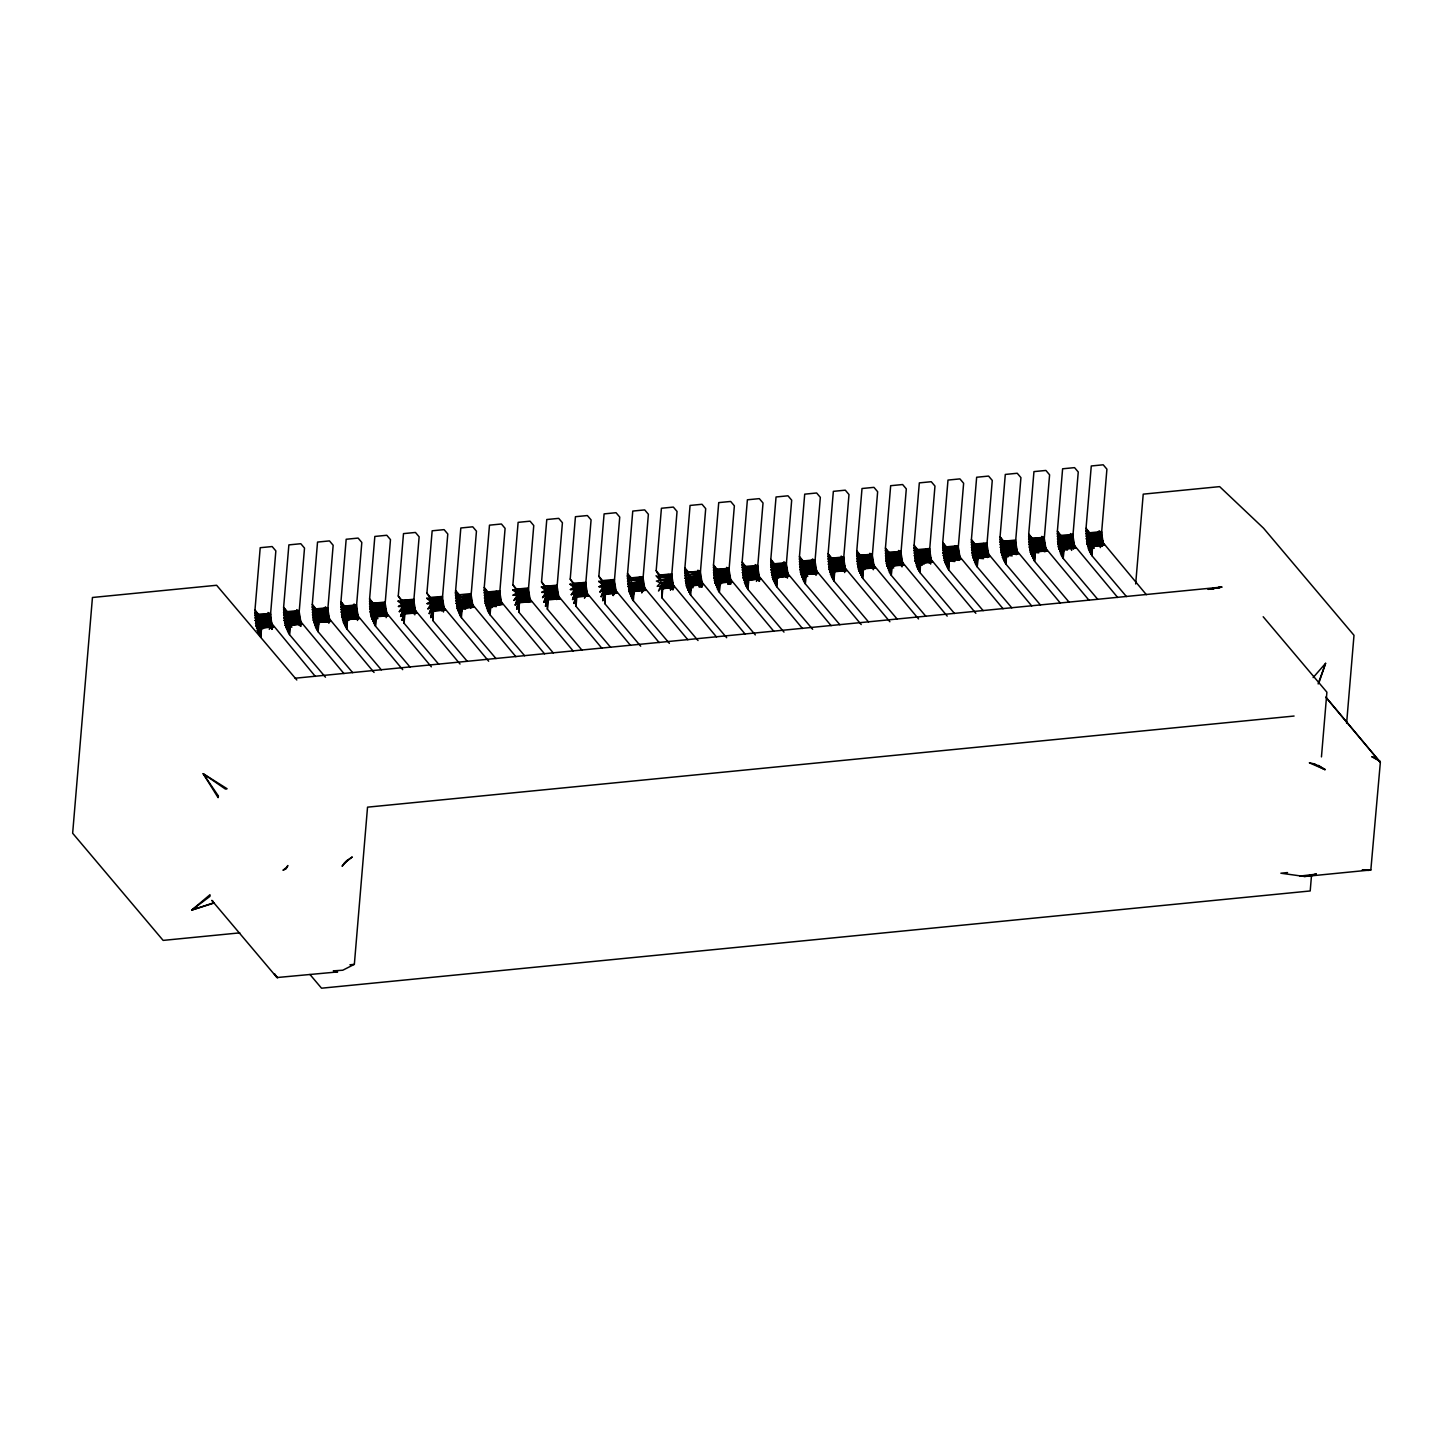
<?xml version="1.0" encoding="UTF-8"?>
<svg xmlns="http://www.w3.org/2000/svg" width="1453" height="1453" viewBox="0 0 1453 1453"><rect width="100%" height="100%" fill="white"/><g stroke="black" fill="none" stroke-linecap="round" stroke-linejoin="round"><path stroke-width="1.5" d="M268.024 612.476L270.53 614.565L258.598 615.745L254.965 610.115L256.037 625.753L260.813 637.358L261.576 628.114L259.197 622.32L258.67 614.492L254.965 610.115L260.214 547.708L272.147 546.546L275.852 550.905L270.53 614.565L271.784 623.519L315.301 676.408M325.472 677.189L289.456 634.543L290.237 625.299L287.857 619.487L287.331 611.677L283.626 607.3L288.875 544.893L300.807 543.713L304.512 548.09L299.191 611.749L300.825 621.739L343.943 673.593M352.698 672.666L318.116 631.728L318.897 622.483L316.518 616.671L315.973 608.861L312.286 604.484L317.535 542.078L329.468 540.897L333.155 545.275L327.851 608.934L329.486 618.924L374.057 672.467M381.34 669.833L346.777 628.895L347.558 619.65L345.178 613.856L344.633 606.046L340.946 601.669L346.177 539.263L358.128 538.082L361.815 542.459L356.512 606.101L358.146 616.108L402.699 669.651M410 667.018L375.437 626.08L376.218 616.835L373.821 611.041L373.294 603.213L369.607 598.854L374.838 536.448L386.789 535.267L390.476 539.644L385.172 603.286L386.807 613.293L431.359 666.836M460.02 664.021L415.449 610.46L413.833 600.47L419.136 536.811L415.449 532.452L403.498 533.614L398.267 596.021L401.954 600.398L402.481 608.226L404.878 614.02L404.097 623.264L438.661 664.203M488.68 661.206L444.109 607.645L442.475 597.655L447.796 533.996L444.091 529.637L432.159 530.799L426.91 593.205L430.615 597.583L431.141 605.392L433.521 611.204L432.758 620.449L467.321 661.387M495.982 658.572L461.4 617.634L457.241 608.48L455.443 592.878L460.819 527.984L472.752 526.803L476.457 531.18L471.135 594.84L472.77 604.829L515.888 656.683M524.624 655.739L490.061 614.819L490.842 605.556L488.462 599.762L487.917 591.952L484.23 587.575L489.479 525.169L501.412 523.988L505.099 528.365L499.796 592.007L501.43 602.014L544.548 653.85M573.209 651.035L530.091 599.199L528.456 589.191L533.76 525.55L530.073 521.173L518.122 522.354L512.891 584.76L516.578 589.119L517.123 596.947L519.502 602.741L518.721 611.985L553.284 652.924M601.869 648.22L558.733 596.384L557.117 586.376L562.42 522.735L558.733 518.358L546.782 519.52L541.551 581.926L545.238 586.304L545.765 594.132L548.162 599.926L547.381 609.17L581.945 650.109M630.529 645.404L587.393 593.55L585.759 583.561L591.08 519.902L587.375 515.543L575.442 516.705L570.212 579.111L573.899 583.488L574.425 591.317L576.805 597.11L576.042 606.355L610.605 647.293M659.172 642.589L616.054 590.735L614.419 580.746L619.741 517.086L616.036 512.709L604.103 513.89L598.854 576.296L602.559 580.673L603.086 588.483L605.465 594.295L604.702 603.54L640.7 646.185M669.361 643.352L633.345 600.725L629.167 591.571L627.369 575.969L632.763 511.075L644.696 509.894L648.383 514.271L643.08 577.931L644.714 587.92L687.832 639.756M698.021 640.537L662.005 597.891L662.786 588.647L659.789 577.586L656.175 570.666L661.424 508.259L673.357 507.079L677.044 511.456L671.74 575.097L673.375 585.105L716.492 636.941M726.682 637.722L690.665 595.076L686.488 585.94L684.69 570.339L690.066 505.444L702.017 504.264L705.704 508.641L700.4 572.282L702.035 582.29L745.153 634.126M755.324 634.907L719.326 592.261L720.107 583.016L717.709 577.222L717.183 569.394L713.496 565.017L718.726 502.611L730.677 501.448L734.364 505.826L729.061 569.467L730.677 579.456L773.813 631.31M783.984 632.091L747.986 589.446L748.749 580.201L746.37 574.389L745.843 566.579L742.138 562.202L747.387 499.796L759.32 498.633L763.025 502.992L757.703 566.652L759.338 576.641L802.474 628.495M812.645 629.276L776.629 586.631L777.409 577.386L775.03 571.574L774.503 563.764L770.798 559.387L776.047 496.98L787.98 495.8L791.685 500.177L786.364 563.837L787.998 573.826L831.116 625.68M839.87 624.736L805.289 583.815L806.07 574.571L803.691 568.759L803.146 560.949L799.459 556.572L804.708 494.165L816.64 492.985L820.327 497.362L815.024 561.021L816.659 571.011L861.211 624.554M868.513 621.92L833.949 580.982L834.73 571.737L832.351 565.943L831.806 558.115L828.119 553.756L833.35 491.35L845.301 490.17L848.988 494.547L843.684 558.188L845.319 568.196L889.872 621.739M897.173 619.105L862.61 578.167L863.391 568.922L860.993 563.128L860.467 555.3L856.78 550.923L862.01 488.517L873.961 487.354L877.648 491.732L872.345 555.373L873.979 565.38L918.532 618.924M925.833 616.29L891.27 575.352L892.033 566.107L889.654 560.313L889.127 552.485L885.44 548.108L890.671 485.702L902.622 484.539L906.309 488.898L900.987 552.558L902.622 562.547L947.193 616.108M954.494 613.475L919.931 572.536L920.693 563.292L918.314 557.48L917.787 549.67L914.082 545.293L919.331 482.886L931.264 481.706L934.969 486.083L929.648 549.743L931.282 559.732L975.853 613.293M983.154 610.66L948.573 569.721L949.354 560.477L946.975 554.665L946.448 546.855L942.743 542.478L947.992 480.071L959.924 478.891L963.63 483.268L958.308 546.927L959.943 556.917L1003.06 608.753M1011.797 607.826L977.233 566.888L978.014 557.643L975.635 551.849L975.09 544.04L971.403 539.662L976.652 477.256L988.585 476.075L992.272 480.453L986.968 544.094L988.603 554.102L1031.721 605.937M1040.457 605.011L1005.894 564.073L1006.675 554.828L1004.295 549.034L1003.751 541.206L1000.064 536.847L1005.294 474.441L1017.245 473.26L1020.932 477.637L1015.629 541.279L1017.263 551.286L1060.381 603.122M1069.117 602.196L1034.554 561.258L1035.335 552.013L1032.938 546.219L1032.411 538.391L1028.724 534.014L1033.955 471.607L1045.906 470.445L1049.593 474.822L1044.289 538.464L1045.906 548.471L1089.042 600.307M1097.778 599.381L1063.215 558.442L1063.977 549.198L1061.598 543.404L1061.071 535.576L1057.384 531.199L1062.615 468.792L1074.548 467.63L1078.253 471.989L1072.932 535.648L1074.566 545.638L1117.702 597.492M1126.438 596.565L1091.875 555.627L1092.638 546.382L1090.259 540.57L1089.732 532.761L1086.027 528.383L1091.276 465.977L1103.208 464.797L1106.914 469.174L1101.592 532.833L1103.227 542.823L1146.344 594.677M455.57 590.39L459.275 594.767L459.802 602.577L462.181 608.389L461.4 617.634M627.514 573.481L631.22 577.858L631.746 585.668L634.126 591.48L633.345 600.725M672.739 589.464L673.375 585.105L661.86 587.212L658.518 591.044L661.042 585.232L672.63 582.907L660.407 582.853L656.393 581.073L671.795 577.731L668.326 579.91L672.103 580.401L660.407 582.853L657.246 586.304L673.375 585.105L670.469 589.882L672.63 582.907L669.179 585.123L672.103 580.401L659.971 580.237L656.029 575.751L659.789 577.586L671.74 575.097L667.962 574.571L671.795 577.731L659.789 577.586L659.862 575.043L656.175 570.666M684.835 567.851L688.522 572.21L689.049 580.038L691.446 585.831L690.665 595.076M260.813 637.358L261.104 627.46L273.055 626.279L260.65 626.661L258.107 632.6L260.232 625.734L272.165 624.554L271.529 628.931M300.19 626.098L300.825 621.739L288.893 622.919L286.75 629.785L289.31 623.846L301.697 623.464L289.765 624.645L289.456 634.543L284.697 622.937L283.626 607.3L287.258 612.912L299.191 611.749L296.684 609.661M328.85 623.283L329.486 618.924L317.535 620.104L315.41 626.969L317.971 621.03L330.358 620.649L318.425 621.83L318.116 631.728L313.358 620.122L312.286 604.484L315.919 610.097L327.851 608.934L325.345 606.845M357.492 620.467L358.146 616.108L346.195 617.271L344.07 624.154L346.631 618.215L359.018 617.834L347.085 619.014L346.777 628.895L342.018 617.307L340.946 601.669L344.561 607.281L356.512 606.101L354.005 604.03M386.153 617.652L386.807 613.293L374.856 614.456L372.731 621.321L375.292 615.4L387.679 615.019L375.746 616.181L375.437 626.08L370.66 614.492L369.607 598.854L373.221 604.466L385.172 603.286L381.394 602.759L385.227 605.919L381.758 608.081L370.188 611.913L382.611 613.311L386.062 611.095L384.427 616.308M404.097 623.264L404.388 613.366L416.339 612.203L403.934 612.567L402.227 620.377L404.388 613.366L416.811 612.839L404.878 614.02M432.758 620.449L433.048 610.551L444.999 609.37L432.594 609.751L430.887 617.561L433.048 610.551L445.472 610.024L433.521 611.204M499.487 605.193L501.43 602.014L489.479 603.195L487.354 610.06L489.915 604.121L502.302 603.74L490.369 604.92L490.061 614.819L485.302 603.213L484.23 587.575L487.863 593.187L499.796 592.007L496.018 591.48L499.85 594.64L496.381 596.82L484.812 600.634L497.235 602.032L500.686 599.817L499.069 605.047M518.721 611.985L519.03 602.105L530.963 600.924L518.576 601.306L516.868 609.098L519.03 602.105L531.435 601.578L519.502 602.741M547.381 609.17L547.672 599.272L559.623 598.109L547.218 598.473L545.529 606.282L547.672 599.272L560.095 598.745L548.162 599.926M576.042 606.355L576.332 596.456L588.283 595.294L575.878 595.657L574.171 603.467L576.332 596.456L588.756 595.93L576.805 597.11M604.702 603.54L604.993 593.641L616.944 592.461L604.539 592.842L602.832 600.634L604.993 593.641L617.416 593.115L605.465 594.295M730.042 583.834L730.677 579.456L718.745 580.637L716.62 587.502L719.162 581.563L731.567 581.2L719.616 582.362L719.326 592.261L714.549 580.655L713.496 565.017L717.11 570.648L729.061 569.467L726.536 567.378M758.702 581.018L759.338 576.641L747.405 577.822L745.28 584.687L747.823 578.748L760.228 578.367L748.277 579.547L747.986 589.446L743.209 577.84L742.138 562.202L745.77 567.832L757.703 566.652L755.197 564.563M787.363 578.185L787.998 573.826L776.065 575.007L773.922 581.872L776.483 575.933L788.87 575.551L776.937 576.732L776.629 586.631L771.87 575.025L770.798 559.387L774.431 564.999L786.364 563.837L783.857 561.748M816.023 575.37L816.659 571.011L804.708 572.191L802.583 579.057L805.144 573.118L817.53 572.736L805.598 573.917L805.289 583.815L800.53 572.21L799.459 556.572L803.091 562.184L815.024 561.021L812.518 558.933M844.665 572.555L845.319 568.196L833.368 569.358L831.243 576.242L833.804 570.303L846.191 569.921L834.258 571.102L833.949 580.982L829.191 569.394L828.119 553.756L831.734 559.369L843.684 558.188L841.178 556.099M873.326 569.739L873.979 565.38L862.029 566.543L859.904 573.408L862.464 567.469L874.851 567.106L862.919 568.268L862.61 578.167L857.833 566.561L856.78 550.923L860.394 556.553L872.345 555.373L869.838 553.284M901.986 566.924L902.622 562.547L890.689 563.728L888.564 570.593L891.107 564.654L903.512 564.291L891.561 565.453L891.27 575.352L886.493 563.746L885.44 548.108L889.054 553.738L900.987 552.558L898.481 550.469M930.646 564.109L931.282 559.732L919.349 560.912L917.206 567.778L919.767 561.839L932.172 561.457L920.221 562.638L919.931 572.536L915.154 560.931L914.082 545.293L917.715 550.905L929.648 549.743L925.888 549.198L927.686 562.22L915.753 563.383L918.605 558.715L930.556 557.534L928.921 562.765M958.871 560.349L959.943 556.917L948.01 558.097L945.867 564.963L948.428 559.024L960.814 558.642L948.882 559.823L948.573 569.721L943.814 558.115L942.743 542.478L946.375 548.09L958.308 546.927L954.53 546.382L956.346 559.387L944.396 560.567L947.265 555.9L959.216 554.719L957.581 559.95M987.531 557.534L988.603 554.102L976.652 555.282L974.527 562.148L977.088 556.208L989.475 555.827L977.542 557.008L977.233 566.888L972.475 555.3L971.403 539.662L975.036 545.275L986.968 544.094L983.191 543.567L985.007 556.572L973.056 557.752L975.926 553.084L987.858 551.904L986.242 557.135M1016.192 554.719L1017.263 551.286L1005.313 552.449L1003.188 559.314L1005.748 553.393L1018.135 553.012L1006.202 554.174L1005.894 564.073L1001.135 552.485L1000.064 536.847L1003.678 542.459L1015.629 541.279L1011.851 540.752L1013.667 553.756L1001.716 554.937L1004.586 550.251L1016.519 549.089L1014.902 554.319M1044.852 551.904L1045.906 548.471L1033.973 549.634L1031.848 556.499L1034.391 550.56L1046.796 550.197L1034.845 551.359L1034.554 561.258L1029.777 549.652L1028.724 534.014L1032.338 539.644L1044.289 538.464L1041.765 536.375M1073.513 549.071L1074.566 545.638L1062.633 546.818L1060.508 553.684L1063.051 547.745L1075.456 547.363L1063.505 548.544L1063.215 558.442L1058.438 546.837L1057.384 531.199L1060.999 536.829L1072.932 535.648L1070.425 533.56M1102.155 546.255L1103.227 542.823L1091.294 544.003L1089.151 550.869L1091.712 544.929L1104.117 544.548L1092.166 545.729L1091.875 555.627L1087.098 544.021L1086.027 528.383L1089.659 533.996L1101.592 532.833L1099.086 530.745M272.274 629.24L272.601 625.498L260.65 626.661L258.943 634.471L261.104 627.46L273.527 626.933L261.576 628.114M300.934 626.425L301.243 622.665L289.31 623.846L287.603 631.637L289.765 624.645L302.188 624.118L290.237 625.299M212.883 901.151L211.811 900.37L276.978 977.542L337.623 971.93L333.3 970.858L342.781 970.223L354.35 964.356L367.536 807.16L1294.078 716.038M702.126 586.976L702.453 583.216L690.52 584.397L687.959 590.318L689.703 582.417L701.29 580.092L699.129 587.048L701.636 581.236L689.703 582.417L686.488 585.94L692.809 586.503M730.786 584.16L731.113 580.401L719.162 581.563L717.455 589.373L719.616 582.362L732.04 581.836L720.107 583.016M759.447 581.327L759.774 577.586L747.823 578.748L746.115 586.558L748.277 579.547L760.7 579.02L748.749 580.201M1135.665 583.961L1143.22 494.147L1219.63 486.628L1263.511 528.165L1353.996 635.306L1346.604 723.303M1311.423 876.395L1310.206 890.961L321.531 988.203L309.943 974.473M1321.449 756.904L1326.898 692.191L1263.184 616.744M1326.407 697.785L1380.35 762.353L1370.833 869.966L1304.612 876.504L1280.874 873.217L1287.521 872.563M259.851 636.051L261.104 627.46M288.511 633.236L289.765 624.645M317.172 630.42L318.425 621.83L330.83 621.303L318.897 622.483M345.832 627.605L347.085 619.014L359.49 618.488L347.558 619.65M374.493 624.79L375.746 616.181L388.151 615.672L376.218 616.835M489.116 613.511L490.369 604.92L502.774 604.394L490.842 605.556M718.363 590.971L719.616 582.362M747.024 588.138L748.277 579.547M775.684 585.323L776.937 576.732L789.36 576.205L777.409 577.386M804.344 582.508L805.598 573.917L818.003 573.39L806.07 574.571M833.005 579.693L834.258 571.102L846.663 570.575L834.73 571.737M861.665 576.877L862.919 568.268L875.324 567.742L863.391 568.922M890.308 574.044L891.561 565.453L903.984 564.926L892.033 566.107M918.968 571.229L920.221 562.638L932.644 562.111L920.693 563.292M947.628 568.414L948.882 559.823L961.305 559.296L949.354 560.477M976.289 565.598L977.542 557.008L989.947 556.481L978.014 557.643M1004.949 562.783L1006.202 554.174L1018.607 553.666L1006.675 554.828M1033.61 559.968L1034.845 551.359L1047.268 550.832L1035.335 552.013M1062.252 557.135L1063.505 548.544L1075.928 548.017L1063.977 549.198M1090.912 554.319L1092.166 545.729L1104.589 545.202L1092.638 546.382M402.227 620.377L403.516 611.64L415.449 610.46L414.813 614.837M430.887 617.561L432.177 608.825L444.109 607.645L443.474 612.022M516.868 609.098L518.14 600.361L530.091 599.199L528.147 602.377M545.529 606.282L546.8 597.546L558.733 596.384L556.808 599.562M574.171 603.467L575.461 594.731L587.393 593.55L585.468 596.747M602.832 600.634L604.121 591.916L616.054 590.735L613.148 595.512L615.327 588.538L603.086 588.483L599.926 591.934L603.376 589.718L615.327 588.538L611.858 590.753L614.782 586.031L611.023 585.541L614.474 583.361L610.66 580.201L614.419 580.746L602.486 583.216L598.709 581.382L614.419 580.746L602.559 580.673L614.492 579.493M701.381 586.649L702.035 582.29L689.703 582.417L687.178 588.229L693.154 587.648M470.409 607.863L472.043 602.632L460.438 604.957L458.694 612.875L461.255 606.936L473.642 606.555L462.181 608.389L460.456 616.326L461.255 606.936L472.77 604.829L470.826 608.008M641.808 592.697L644.333 586.867L632.382 588.047L630.638 595.966L633.199 590.027L645.586 589.646L634.126 591.48L632.4 599.417L633.199 590.027L644.714 587.92L641.808 592.697L643.988 585.722L628.096 586.54L631.31 583.071L643.134 580.546L639.302 577.386L643.08 577.931L627.478 581.218L631.31 583.071L643.443 583.216L640.519 587.938L629.167 591.571L631.746 585.668L643.443 583.216L627.732 583.906L643.261 581.89L628.096 586.54L640.519 587.938L643.988 585.722L632.382 588.047L629.167 591.571L633.381 591.952M688.813 592.188L690.52 584.397L702.907 584.015L691.446 585.831L689.721 593.787L690.52 584.397L702.035 582.29L700.964 585.722M271.747 629.385L272.601 625.498M328.414 622.356L329.486 618.924L317.971 621.03L316.264 628.822L318.425 621.83M357.075 619.541L358.146 616.108L346.631 618.215L344.924 626.007L347.085 619.014M384.863 616.472L386.807 613.293L375.292 615.4L373.584 623.192L375.746 616.181M459.548 614.728L461.255 606.936L473.188 605.756M496.417 606.591L485.883 605.665L489.098 602.141L501.43 602.014L489.915 604.121L488.208 611.913L490.369 604.92M631.492 597.819L633.199 590.027L645.132 588.846M672.939 589.936L673.792 586.031L661.86 587.212L662.005 597.891M701.599 587.121L702.453 583.216M730.26 584.288L731.113 580.401M786.927 577.259L787.998 573.826L776.483 575.933L774.776 583.725L776.937 576.732M815.587 574.444L816.659 571.011L805.144 573.118L803.436 580.909L805.598 573.917M844.247 571.628L845.319 568.196L833.804 570.303L832.097 578.094L834.258 571.102M872.908 568.813L873.979 565.38L862.464 567.469L860.757 575.279L862.919 568.268M901.568 565.98L902.622 562.547L891.107 564.654L889.399 572.464L891.561 565.453M930.229 563.165L931.282 559.732L919.767 561.839L918.06 569.63L920.221 562.638M954.93 561.494L944.396 560.567L947.61 557.044L959.943 556.917L948.428 559.024L946.72 566.815L948.882 559.823M983.59 558.678L973.056 557.752L976.271 554.229L988.603 554.102L977.088 556.208L975.381 564L977.542 557.008M1012.251 555.863L1001.716 554.937L1004.931 551.413L1017.263 551.286L1005.748 553.393L1004.041 561.185L1006.202 554.174M1038.804 552.866L1030.377 552.122L1033.592 548.58L1045.906 548.471L1034.391 550.56L1032.702 558.37L1034.845 551.359M1067.446 550.033L1059.037 549.288L1062.234 545.765L1074.566 545.638L1063.051 547.745L1061.344 555.555L1063.505 548.544M1094 547.036L1087.698 546.473L1090.894 542.95L1103.227 542.823L1091.712 544.929L1090.004 552.721L1092.166 545.729M270.912 627.478L271.784 623.519L259.833 624.681L256.636 628.205L262.939 628.768M299.572 624.645L300.444 620.685L288.493 621.866L285.297 625.389L291.599 625.952M328.233 621.83L329.104 617.87L317.154 619.051L313.939 622.574L318.153 622.956M356.875 619.014L357.747 615.055L345.814 616.235L342.599 619.759L348.92 620.322M700.328 587.175L701.636 581.236M728.988 584.36L730.296 578.421L718.363 579.584L715.148 583.125L721.469 583.67M758.085 579.565L758.956 575.606L747.005 576.768L743.809 580.292L748.023 580.673M786.745 576.732L787.617 572.773L775.666 573.953L772.469 577.477L778.772 578.04M815.405 573.917L816.277 569.957L804.326 571.138L801.112 574.661L807.432 575.225M844.048 571.102L844.919 567.142L832.987 568.323L829.772 571.846L833.986 572.21M872.708 568.286L873.58 564.327L861.647 565.508L858.432 569.031L864.753 569.576M901.369 565.471L902.24 561.512L890.308 562.674L887.093 566.198L893.413 566.761M930.029 562.638L930.901 558.697L918.95 559.859L915.753 563.383L924.162 564.127M958.689 559.823L959.561 555.863L947.61 557.044L945.104 562.856L949.081 562.474M987.332 557.008L988.203 553.048L976.271 554.229L973.746 560.041L977.724 559.659M1015.992 554.192L1016.864 550.233L1004.931 551.413L1002.407 557.226L1008.382 556.644M1044.653 551.377L1045.524 547.418L1033.592 548.58L1031.067 554.41L1035.045 554.011M1073.313 548.562L1074.185 544.603L1062.234 545.765L1059.727 551.595L1063.705 551.196M1101.973 545.729L1102.845 541.769L1090.894 542.95L1088.388 548.78L1094.345 548.181M271.112 627.987L272.165 624.554L259.833 624.681L257.326 630.511L261.304 630.112M299.754 625.171L300.825 621.739L288.493 621.866L285.987 627.696L291.944 627.097M729.624 582.907L730.677 579.456L718.363 579.584L715.839 585.414L719.816 585.014M758.284 580.074L759.338 576.641L747.005 576.768L744.499 582.599L748.477 582.199M269.804 627.587L271.439 622.356L255.546 623.192L258.961 621.03L270.712 618.524L267.497 622.011L256.037 625.753L259.197 622.32L271.148 621.139L268.569 627.042L256.636 628.205L259.488 623.537L271.439 622.356L268.569 627.042L266.771 614.038L270.53 614.565L258.598 617.035L254.82 615.2L258.652 618.36L270.712 618.524L255.183 620.54L271.148 621.139L267.988 624.59L256.636 628.205M298.464 624.772L300.099 619.541L284.207 620.358L287.621 618.215L299.372 615.709L296.158 619.196L284.697 622.937L287.857 619.487L299.79 618.324L297.229 624.227L285.297 625.389L288.148 620.722L300.099 619.541L297.229 624.227L295.413 611.204L299.191 611.749L287.24 614.219L283.48 612.385L287.313 615.545L299.372 615.709L283.844 617.725L299.79 618.324L296.63 621.757L285.297 625.389M327.125 621.957L328.759 616.726L312.867 617.543L316.264 615.382L328.033 612.894L324.818 616.381L313.358 620.122L316.518 616.671L328.451 615.509L325.89 621.394L313.939 622.574L316.808 617.906L328.759 616.726L325.89 621.394L324.073 608.389L327.851 608.934L315.9 611.404L312.141 609.57L315.973 612.73L328.033 612.894L312.504 614.891L328.451 615.509L325.29 618.942L313.939 622.574M355.785 619.141L357.402 613.911L341.528 614.728L344.924 612.567L356.693 610.078L353.46 613.547L342.018 617.307L345.178 613.856L357.111 612.676L354.55 618.578L342.599 619.759L345.469 615.091L357.402 613.911L354.55 618.578L352.734 605.574L356.512 606.101L344.561 608.589L340.801 606.755L344.615 609.915L356.693 610.078L341.164 612.076L357.111 612.676L353.951 616.126L342.599 619.759M403.516 611.64L400.61 616.417L402.79 609.443L414.723 608.28L413.088 613.493M432.177 608.825L429.271 613.602L431.432 606.627L443.383 605.447L441.748 610.678M518.14 600.361L515.234 605.138L517.413 598.182L529.346 597.001L527.73 602.232M546.8 597.546L543.894 602.323L546.074 595.349L558.006 594.186L556.372 599.399M575.461 594.731L572.555 599.508L574.716 592.533L586.667 591.371L584.487 598.327M604.121 591.916L601.215 596.693L603.376 589.718M715.148 583.125L726.5 579.493L729.66 576.042L713.695 575.442L729.224 573.426L717.164 573.263L713.332 570.103L717.11 571.937L729.061 569.467L725.283 568.94L727.081 581.945L729.951 577.277L718.018 578.439L715.148 583.125L727.081 581.945L729.66 576.042L717.709 577.222L714.549 580.655L726.01 576.914L729.224 573.426L717.473 575.933L714.077 578.094L729.951 577.277L727.771 584.233L730.296 578.421M756.977 579.674L758.611 574.444L742.719 575.279L746.134 573.118L757.885 570.611L754.67 574.098L743.209 577.84L746.37 574.389L758.321 573.227L755.742 579.129L743.809 580.292L746.66 575.624L758.611 574.444L755.742 579.129L753.944 566.107L757.703 566.652L745.77 569.122L741.993 567.288L745.825 570.448L757.885 570.611L742.356 572.627L758.321 573.227L755.16 576.678L743.809 580.292M785.637 576.859L787.272 571.628L771.38 572.446L774.794 570.284L786.545 567.796L783.33 571.283L771.87 575.025L775.03 571.574L786.963 570.411L784.402 576.296L772.469 577.477L775.321 572.809L787.272 571.628L784.402 576.296L782.586 563.292L786.364 563.837L774.413 566.307L770.653 564.472L774.485 567.633L786.545 567.796L771.016 569.812L786.963 570.411L783.803 573.844L772.469 577.477M814.298 574.044L815.932 568.813L800.04 569.63L803.436 567.469L815.206 564.981L811.991 568.45L800.53 572.21L803.691 568.759L815.623 567.578L813.062 573.481L801.112 574.661L803.981 569.994L815.932 568.813L813.062 573.481L811.246 560.477L815.024 561.021L803.073 563.492L799.313 561.657L803.146 564.817L815.206 564.981L799.677 566.979L815.623 567.578L812.463 571.029L801.112 574.661M842.958 571.229L844.574 565.998L828.7 566.815L832.097 564.654L843.866 562.166L840.633 565.635L829.191 569.394L832.351 565.943L844.284 564.763L841.723 570.666L829.772 571.846L832.642 567.179L844.574 565.998L841.723 570.666L839.907 557.661L843.684 558.188L831.734 560.658L827.974 558.842L831.788 562.002L843.866 562.166L828.337 564.164L844.284 564.763L841.124 568.214L829.772 571.846M871.6 568.395L873.235 563.183L857.361 564L860.757 561.839L872.508 559.332L869.294 562.82L857.833 566.561L860.993 563.128L872.944 561.948L870.365 567.851L858.432 569.031L861.302 564.345L873.235 563.183L870.365 567.851L868.567 554.846L872.345 555.373L860.394 557.843L856.616 556.009L860.448 559.169L872.508 559.332L856.979 561.348L872.944 561.948L869.784 565.399L858.432 569.031M900.261 565.58L901.895 560.368L886.021 561.185L889.418 559.024L901.169 556.517L897.954 560.004L886.493 563.746L889.654 560.313L901.605 559.133L899.026 565.035L887.093 566.198L889.962 561.53L901.895 560.368L899.026 565.035L897.227 552.031L900.987 552.558L889.054 555.028L885.277 553.193L889.109 556.354L901.169 556.517L885.64 558.533L901.605 559.133L898.444 562.583L887.093 566.198M1043.545 551.486L1045.179 546.274L1029.305 547.091L1032.702 544.929L1044.453 542.423L1041.238 545.91L1029.777 549.652L1032.938 546.219L1044.889 545.038L1042.31 550.941L1030.377 552.122L1033.246 547.436L1045.179 546.274L1042.31 550.941L1040.511 537.937L1044.289 538.464L1032.338 540.934L1028.561 539.099L1032.393 542.26L1044.453 542.423L1028.924 544.439L1044.889 545.038L1041.728 548.489L1030.377 552.122M1072.205 548.671L1073.84 543.44L1057.966 544.276L1061.362 542.114L1073.113 539.608L1069.898 543.095L1058.438 546.837L1061.598 543.404L1073.549 542.223L1070.97 548.126L1071.66 550.415M1087.698 546.473L1099.031 542.841L1102.191 539.408L1086.245 538.809L1101.774 536.793L1090.022 539.281L1086.608 541.442L1102.5 540.625L1100.321 547.599L1097.814 532.288L1101.592 532.833L1089.659 535.303L1085.881 533.469L1089.714 536.629L1101.774 536.793L1098.559 540.28L1087.098 544.021L1090.259 540.57L1102.191 539.408L1099.63 545.311L1087.698 546.473L1090.549 541.806L1102.5 540.625L1099.63 545.311M1318.688 683.509L1325.59 663.331L1313.131 677.588M1318.107 683.891L1325.59 663.331M269.259 629.331L271.784 623.519M298.755 624.572L300.444 620.685M318.625 624.481L314.629 624.863L317.154 619.051L328.759 616.726M327.415 621.757L329.104 617.87M347.267 621.666L343.289 622.047L345.814 616.235L357.402 613.911M356.076 618.942L357.747 615.055M377.925 618.651L371.95 619.232L374.474 613.42L386.062 611.095L370.188 611.913L373.584 609.751L385.336 607.245L369.571 606.591L373.403 608.426L385.336 607.245L369.825 609.261L385.772 609.86L382.611 613.311L371.26 616.944L374.129 612.258L386.062 611.095M384.736 616.126L386.407 612.24L374.474 613.42L371.26 616.944L377.58 617.507M400.61 616.417L403.135 610.587L414.723 608.28L411.272 610.496L414.178 605.756L410.418 605.265L413.869 603.104L410.055 599.944L413.833 600.47L401.882 602.941L398.104 601.106L413.833 600.47L401.954 600.398L413.887 599.235M413.397 613.293L415.068 609.425L403.135 610.587L415.449 610.46L413.524 613.656M429.271 613.602L431.777 607.772L443.383 605.447L439.914 607.663L442.838 602.941L439.078 602.45L442.529 600.271L438.715 597.11L442.475 597.655L430.542 600.125L426.764 598.291L442.475 597.655L430.615 597.583L442.547 596.402M442.039 610.478L443.728 606.609L431.777 607.772L444.109 607.645L442.166 610.823M470.699 607.663L472.388 603.776L460.438 604.957L457.241 608.48L465.65 609.225M492.549 607.372L486.573 607.953L489.098 602.141L500.686 599.817L484.812 600.634L488.208 598.473L499.977 595.984L484.194 595.312L488.026 597.147L499.977 595.984L484.448 597.982L500.395 598.582L497.235 602.032L485.883 605.665L488.753 600.997L500.686 599.817M499.36 604.848L501.031 600.961L489.098 602.141M515.234 605.138L517.758 599.326L529.346 597.001L525.895 599.217L528.819 594.477L525.042 594.005L528.511 591.825L524.678 588.665L528.456 589.191L516.505 591.662L512.746 589.845L528.456 589.191L516.578 589.119L528.529 587.956M528.02 602.032L529.691 598.146L517.758 599.326L530.091 599.199L518.576 601.306L530.508 600.125M543.894 602.323L546.419 596.511L558.006 594.186L554.556 596.402L557.462 591.662L553.702 591.171L557.171 589.01L553.339 585.85L557.117 586.376L545.166 588.846L541.388 587.012L557.117 586.376L545.238 586.304L557.171 585.141M556.681 599.199L558.352 595.33L546.419 596.511L558.733 596.384L547.218 598.473L559.169 597.31M572.555 599.508L575.079 593.678L586.667 591.371L583.216 593.587L586.122 588.846L582.362 588.356L585.813 586.195L581.999 583.034L585.759 583.561L573.826 586.031L570.048 584.197L585.759 583.561L573.899 583.488L585.831 582.308M585.323 596.384L587.012 592.515L575.079 593.678L587.393 593.55L575.878 595.657L587.829 594.495M601.215 596.693L603.721 590.862L615.327 588.538M613.148 595.512L615.672 589.7L603.721 590.862L616.054 590.735L604.539 592.842L616.49 591.662M670.469 589.882L672.975 584.052L661.042 585.232M756.432 581.418L758.956 575.606M777.137 579.384L773.159 579.783L775.666 573.953L787.272 571.628M785.928 576.659L787.617 572.773M807.777 576.369L801.802 576.95L804.326 571.138L815.932 568.813M814.588 573.844L816.277 569.957M834.44 573.753L830.462 574.135L832.987 568.323L844.574 565.998M843.249 571.029L844.919 567.142M863.1 570.92L859.123 571.32L861.647 565.508L873.235 563.183M871.909 568.214L873.58 564.327M893.758 567.905L887.783 568.504L890.308 562.674L901.895 560.368M900.569 565.38L902.24 561.512M922.401 565.09L916.443 565.689L918.95 559.859L930.556 557.534L927.686 562.22L930.247 556.317L914.3 555.718L929.829 553.702L926.614 557.189L915.154 560.931L918.314 557.48L930.247 556.317L927.087 559.75L915.753 563.383M929.212 562.565L930.901 558.697M957.872 559.75L959.561 555.863M986.533 556.935L988.203 553.048M1015.193 554.12L1016.864 550.233M1043.853 551.286L1045.524 547.418M1072.496 548.471L1074.185 544.603M1101.156 545.656L1102.845 541.769M692.463 585.341L686.488 585.94L689.049 580.038L700.764 577.567L697.84 582.308L694.062 583.507M697.894 570.194L700.4 572.282L696.623 571.755L698.439 584.76L701 578.857L685.416 580.909L688.631 577.422L700.455 574.916L696.986 577.077L685.053 578.258L697.349 579.729L700.764 577.567L685.053 578.258M257.326 630.511L260.232 625.734M285.987 627.696L288.893 622.919M314.629 624.863L317.535 620.104M343.289 622.047L346.195 617.271M371.95 619.232L374.856 614.456M486.573 607.953L489.479 603.195M715.839 585.414L718.745 580.637M744.499 582.599L747.405 577.822M773.159 579.783L776.065 575.007M801.802 576.95L804.708 572.191M830.462 574.135L833.368 569.358M859.123 571.32L862.029 566.543M887.783 568.504L890.689 563.728M916.443 565.689L919.349 560.912M945.104 562.856L948.01 558.097M973.746 560.041L976.652 555.282M1002.407 557.226L1005.313 552.449M1031.067 554.41L1033.973 549.634M1059.727 551.595L1062.633 546.818M1088.388 548.78L1091.294 544.003M698.439 584.76L701.29 580.092L689.049 580.038L685.889 583.488L697.84 582.308L701 578.857M946.539 552.067L942.706 550.215L958.49 550.887L946.738 553.375L943.324 555.536L959.216 554.719L956.346 559.387L958.907 553.502L942.961 552.903L958.49 550.887L955.275 554.374L943.814 558.115L946.975 554.665L958.907 553.502L955.747 556.935L944.396 560.567M975.199 549.234L971.367 547.4L987.15 548.072L975.381 550.56L971.984 552.721L987.858 551.904L985.007 556.572L987.568 550.669L971.621 550.069L987.15 548.072L983.917 551.541L972.475 555.3L975.635 551.849L987.568 550.669L984.407 554.12L973.056 557.752M1003.86 546.419L1000.027 544.584L1015.792 545.256L1004.041 547.745L1000.645 549.906L1016.519 549.089L1013.667 553.756L1016.228 547.854L1000.282 547.254L1015.792 545.256L1012.578 548.725L1001.135 552.485L1004.295 549.034L1016.228 547.854L1013.068 551.305L1001.716 554.937M1059.037 549.288L1061.889 544.621L1073.84 543.44L1070.97 548.126L1059.037 549.288L1070.389 545.674L1073.549 542.223L1057.584 541.624L1073.113 539.608L1057.584 541.624L1069.898 543.095L1073.295 540.934L1061.362 542.114M258.961 621.03L270.894 619.85L267.988 624.59L256.037 625.753L259.488 623.537M287.621 618.215L299.554 617.035L296.63 621.757L284.697 622.937L288.148 620.722M316.264 615.382L328.215 614.219L325.29 618.942L313.358 620.122L316.808 617.906M344.924 612.567L356.875 611.404L353.951 616.126L342.018 617.307L345.469 615.091M381.758 608.081L385.535 608.571L382.611 613.311L370.66 614.492L373.821 611.041L385.772 609.86M402.79 609.443L399.321 611.659L402.245 606.936L413.996 604.43L401.936 604.266L398.467 606.446L414.432 607.045L411.272 610.496M431.432 606.627L427.981 608.843L430.905 604.121L442.656 601.615L430.597 601.451L427.128 603.631L443.092 604.23L439.914 607.663M496.381 596.82L500.159 597.31L497.235 602.032L485.302 603.213L488.462 599.762L500.395 598.582M517.413 598.182L513.962 600.398L516.868 595.657L528.638 593.169L516.56 593.006L513.109 595.167L529.055 595.766L525.895 599.217M546.074 595.349L542.605 597.564L545.529 592.842L557.28 590.336L545.22 590.172L541.751 592.352L557.716 592.951L554.556 596.402M574.716 592.533L571.265 594.749L574.189 590.027L585.94 587.521L573.881 587.357L570.411 589.537L586.376 590.136L583.216 593.587M599.926 591.934L602.85 587.212L614.601 584.705L602.541 584.542L599.072 586.721L615.019 587.321L611.858 590.753M717.473 575.933L729.406 574.752L726.5 579.493L714.549 580.655L718.018 578.439M746.134 573.118L758.066 571.937L755.16 576.678L743.209 577.84L746.66 575.624M774.794 570.284L786.727 569.122L783.803 573.844L771.87 575.025L775.321 572.809M803.436 567.469L815.387 566.307L812.463 571.029L800.53 572.21L803.981 569.994M832.097 564.654L844.048 563.473L841.124 568.214L829.191 569.394L832.642 567.179M860.757 561.839L872.708 560.658L869.784 565.399L857.833 566.561L861.302 564.345M889.418 559.024L901.35 557.843L898.444 562.583L886.493 563.746L889.962 561.53M930.011 555.028L926.614 557.189L914.663 558.352L918.078 556.208L930.011 555.028L927.087 559.75L915.154 560.931L918.605 558.715M946.738 553.375L958.671 552.213L955.747 556.935L943.814 558.115L947.265 555.9M975.381 550.56L987.332 549.397L984.407 554.12L972.475 555.3L975.926 553.084M1004.041 547.745L1015.992 546.564L1013.068 551.305L1001.135 552.485L1004.586 550.251M1032.702 544.929L1044.634 543.749L1041.728 548.489L1029.777 549.652L1033.246 547.436M1073.295 540.934L1070.389 545.674L1070.97 548.126M1090.022 539.281L1101.955 538.119L1099.031 542.841L1087.098 544.021L1090.549 541.806M344.415 863.118L342.091 866.279L346.995 860.521L352.28 856.961L344.415 863.118L346.995 860.521M399.321 611.659L402.481 608.226L414.432 607.045M427.981 608.843L431.141 605.392L443.092 604.23M513.962 600.398L517.123 596.947L529.055 595.766M542.605 597.564L545.765 594.132L557.716 592.951M571.265 594.749L574.425 591.317L586.376 590.136M669.179 585.123L672.339 581.672L660.407 582.853M685.889 583.488L697.349 579.729L700.564 576.26L688.631 577.422L684.799 575.588L700.4 572.282L688.522 572.21L684.69 570.339L688.45 574.752L700.455 574.916L696.732 574.407L700.382 573.59L696.623 571.755M370.66 614.492L374.129 612.258M485.302 603.213L488.753 600.997M1061.889 544.621L1058.438 546.837L1070.389 545.674L1069.172 535.104L1072.932 535.648L1060.999 538.119L1057.221 536.284L1061.053 539.444L1073.113 539.608M255.546 623.192L267.497 622.011L270.894 619.85M284.207 620.358L296.158 619.196L299.554 617.035M312.867 617.543L324.818 616.381L328.215 614.219M341.528 614.728L353.46 613.547L356.875 611.404M714.077 578.094L726.01 576.914L729.406 574.752M742.719 575.279L754.67 574.098L758.066 571.937M771.38 572.446L783.33 571.283L786.727 569.122M800.04 569.63L811.991 568.45L815.387 566.307M828.7 566.815L840.633 565.635L844.048 563.473M857.361 564L869.294 562.82L872.708 560.658M886.021 561.185L897.954 560.004L901.35 557.843M943.324 555.536L955.275 554.374L958.671 552.213M971.984 552.721L983.917 551.541L987.332 549.397M1000.645 549.906L1012.578 548.725L1015.992 546.564M1029.305 547.091L1041.238 545.91L1044.634 543.749M1086.608 541.442L1098.559 540.28L1101.955 538.119M267.134 619.359L270.585 617.198L266.88 616.69L270.53 615.854L266.771 614.038M295.776 616.544L299.245 614.365L295.54 613.874L299.191 613.039L295.413 611.204M324.437 613.729L327.906 611.55L324.201 611.059L327.851 610.224L324.073 608.389M353.097 610.914L356.566 608.734L352.861 608.226L356.512 607.408L352.734 605.574M467.721 599.635L471.317 598.799L455.788 600.816L471.499 600.125L459.802 602.577L457.241 608.48L468.574 604.848L471.499 600.125L459.366 599.98L455.534 598.127L471.19 597.455L459.366 599.98L456.151 603.449L471.19 597.455L468.647 595.349M639.665 582.726L643.134 580.546L631.129 580.401L627.369 578.566M725.646 574.262L729.115 572.101L725.392 571.592L729.043 570.757L725.283 568.94M754.307 571.447L757.758 569.267L754.053 568.777L757.703 567.941L753.944 566.107M782.949 568.632L786.418 566.452L782.713 565.962L786.364 565.126L782.586 563.292M811.609 565.816L815.079 563.637L811.373 563.128L815.024 562.311L811.246 560.477M840.27 563.001L843.739 560.822L840.034 560.313L843.684 559.496L839.907 557.661M868.93 560.168L872.399 558.006L868.676 557.498L872.327 556.681L868.567 554.846M897.591 557.353L901.042 555.191L897.336 554.683L900.987 553.847L897.227 552.031M926.614 557.189L914.3 555.718L926.251 554.537L929.702 552.358L925.997 551.868L929.648 551.032L925.888 549.198M955.275 554.374L942.961 552.903L954.893 551.722L958.362 549.543L954.657 549.052L958.308 548.217L954.53 546.382M983.917 551.541L971.621 550.069L983.554 548.907L987.023 546.728L983.318 546.219L986.968 545.402L983.191 543.567M1012.578 548.725L1000.282 547.254L1012.214 546.074L1015.683 543.912L1011.978 543.404L1015.611 542.587L1011.851 540.752M1040.875 543.259L1044.344 541.097L1040.62 540.589L1044.271 539.771L1040.511 537.937M1069.535 540.443L1072.986 538.282L1069.281 537.773L1072.932 536.938L1069.172 535.104M1098.559 540.28L1086.245 538.809L1098.177 537.628L1101.646 535.449L1097.941 534.958L1101.592 534.123L1097.814 532.288M213.918 902.694L191.723 910.087L209.94 894.757L209.958 896.374L191.723 910.087L213.264 903.348M686.488 585.94L690.266 584.724M914.663 558.352L930.556 557.534M270.712 618.524L255.183 620.54L267.497 622.011M299.372 615.709L283.844 617.725L296.158 619.196M328.033 612.894L312.504 614.891L324.818 616.381M356.693 610.078L341.164 612.076L353.46 613.547M369.825 609.261L373.403 608.426M398.467 606.446L413.996 604.43L410.418 605.265M427.128 603.631L442.656 601.615L439.078 602.45M484.448 597.982L488.026 597.147M513.109 595.167L528.638 593.169L525.042 594.005M541.751 592.352L557.28 590.336L553.702 591.171M570.411 589.537L585.94 587.521L582.362 588.356M599.072 586.721L614.601 584.705L611.023 585.541M668.326 579.91L671.922 579.075L659.971 580.237M696.986 577.077L700.564 576.26M729.224 573.426L713.695 575.442L726.01 576.914M757.885 570.611L742.356 572.627L754.67 574.098M786.545 567.796L771.016 569.812L783.33 571.283M815.206 564.981L799.677 566.979L811.991 568.45M843.866 562.166L828.337 564.164L840.633 565.635M872.508 559.332L856.979 561.348L869.294 562.82M901.169 556.517L885.64 558.533L897.954 560.004M926.251 554.537L929.829 553.702L914.064 553.03L917.896 554.883M954.893 551.722L958.49 550.887M983.554 548.907L987.15 548.072M1012.214 546.074L1015.792 545.256M1044.453 542.423L1028.924 544.439L1041.238 545.91M1098.177 537.628L1101.774 536.793M918.078 556.208L929.829 553.702M373.221 604.466L369.462 601.342L373.221 605.756L385.227 605.919L373.276 607.1L369.443 603.921L373.221 605.756L385.172 603.286L373.294 603.213L385.245 602.051M487.863 593.187L484.085 590.063L487.845 594.495L499.85 594.64L487.917 595.821L484.085 592.661L487.845 594.495L499.796 592.007L487.917 591.952L499.868 590.772M917.715 550.905L913.955 547.781L917.715 552.213L929.702 552.358L917.769 553.539L913.937 550.378L917.715 552.213L929.648 549.743L917.787 549.67L929.72 548.489M946.375 548.09L942.616 544.966L946.357 549.397L958.362 549.543L946.43 550.723L942.597 547.563L946.357 549.397L958.308 546.927L946.448 546.855L958.381 545.674M975.036 545.275L971.258 542.151L975.017 546.582L987.023 546.728L975.072 547.908L971.258 544.748L975.017 546.582L986.968 544.094L975.09 544.04L987.041 542.859M1003.678 542.459L999.918 539.335L1003.678 543.749L1015.683 543.912L1003.732 545.093L999.918 541.915L1003.678 543.749L1015.629 541.279L1003.751 541.206L1015.701 540.044M259.833 624.681L271.439 622.356M288.493 621.866L300.099 619.541M718.363 579.584L729.951 577.277M747.005 576.768L758.611 574.444M947.61 557.044L959.216 554.719M976.271 554.229L987.858 551.904M1004.931 551.413L1016.519 549.089M1033.592 548.58L1045.179 546.274M1062.234 545.765L1073.84 543.44M1090.894 542.95L1102.5 540.625M1304.612 876.504L1316.291 874.179L1309.135 876.322L1316.291 874.179L1299.836 876.086M260.65 626.661L272.165 624.554M289.31 623.846L300.825 621.739M415.449 610.46L403.934 612.567L415.885 611.404M444.109 607.645L432.594 609.751L444.545 608.589M719.162 581.563L730.677 579.456M747.823 578.748L759.338 576.641M1210.549 589.046L1221.682 587.085L1208.278 589.337L1221.682 587.085L295.104 678.224M1210.531 589.028L1221.682 587.085M277.65 977.76L274.308 973.71L276.978 977.542M1370.833 869.966L1362.242 869.947L1368.908 870.42M270.603 613.311L258.67 614.492L270.53 614.565M299.264 610.496L287.331 611.677L299.191 611.749M327.924 607.681L315.973 608.861L327.851 608.934M356.584 604.866L344.633 606.046L356.512 606.101M471.135 596.13L459.184 597.31L455.443 592.878L459.275 594.767L471.208 593.587M639.302 577.386L643.08 579.22L631.129 580.401L627.369 575.969L631.22 577.858L643.152 576.678M671.813 573.862L659.862 575.043L671.74 575.097M688.522 572.21L700.473 571.047M729.115 568.232L717.183 569.394L729.061 569.467M757.776 565.399L745.843 566.579L757.703 566.652M786.436 562.583L774.503 563.764L786.364 563.837M815.097 559.768L803.146 560.949L815.024 561.021M843.757 556.953L831.806 558.115L843.684 558.188M872.418 554.138L860.467 555.3L872.345 555.373M901.06 551.305L889.127 552.485L900.987 552.558M1044.344 537.229L1032.411 538.391L1044.289 538.464M1073.004 534.395L1061.071 535.576L1072.932 535.648M1101.665 531.58L1089.732 532.761L1101.592 532.833M258.598 615.745L254.838 612.603L258.598 617.035L270.53 615.854M287.258 612.912L283.498 609.788L287.24 614.219L299.191 613.039M315.919 610.097L312.141 606.973L315.9 611.404L327.851 610.224M344.561 607.281L340.801 604.157L344.561 608.589L356.512 607.408M373.221 605.756L385.154 604.593L381.394 602.759M487.845 594.495L499.796 593.314L496.018 591.48M659.789 577.586L671.74 576.405L667.962 574.571M700.382 573.59L688.45 574.752L684.69 572.918M717.11 570.648L713.35 567.505L717.11 571.937L729.043 570.757M745.77 567.832L742.011 564.69L745.77 569.122L757.703 567.941M774.431 564.999L770.671 561.875L774.413 566.307L786.364 565.126M803.091 562.184L799.313 559.06L803.073 563.492L815.024 562.311M831.734 559.369L827.974 556.245L831.734 560.658L843.684 559.496M860.394 556.553L856.634 553.411L860.394 557.843L872.327 556.681M889.054 553.738L885.295 550.596L889.054 555.028L900.987 553.847M917.715 552.213L929.648 551.032M946.357 549.397L958.308 548.217M975.017 546.582L986.968 545.402M1003.678 543.749L1015.611 542.587M1032.338 539.644L1028.579 536.502L1032.338 540.934L1044.271 539.771M1060.999 536.829L1057.239 533.687L1060.999 538.119L1072.932 536.938M1089.659 533.996L1085.9 530.872L1089.659 535.303L1101.592 534.123M373.584 609.751L385.535 608.571M402.245 606.936L414.178 605.756M430.905 604.121L442.838 602.941M488.208 598.473L500.159 597.31M516.868 595.657L528.819 594.477M545.529 592.842L557.462 591.662M574.189 590.027L586.122 588.846M602.85 587.212L614.782 586.031M603.086 588.483L615.019 587.321M685.416 580.909L697.349 579.729M1057.966 544.276L1069.898 543.095M317.971 621.03L329.904 619.85M346.631 618.215L358.564 617.035M375.292 615.4L387.224 614.219M489.915 604.121L501.848 602.941M776.483 575.933L788.416 574.752M805.144 573.118L817.076 571.937M833.804 570.303L845.737 569.122M862.464 567.469L874.397 566.307M891.107 564.654L903.058 563.492M919.767 561.839L931.718 560.658M948.428 559.024L960.36 557.843M977.088 556.208L989.021 555.028M1005.748 553.393L1017.681 552.213M1034.391 550.56L1046.342 549.397M1063.051 547.745L1075.002 546.582M1091.712 544.929L1103.662 543.749M462.181 608.389L474.132 607.209M634.126 591.48L646.076 590.299M674.719 587.484L662.786 588.647L674.246 586.83L661.86 587.212M691.446 585.831L703.379 584.669M461.909 610.387L457.931 610.787L460.438 604.957L472.77 604.829M633.853 593.478L629.857 593.859L632.382 588.047L644.714 587.92M239.799 932.862L163.136 940.4L72.65 833.241L92.447 597.492L216.624 585.268L296.812 680.004M349.919 964.792L354.35 964.356M918.95 559.859L931.282 559.732M890.308 562.674L902.622 562.547M861.647 565.508L873.979 565.38M832.987 568.323L845.319 568.196M804.326 571.138L816.659 571.011M775.666 573.953L787.998 573.826M374.474 613.42L386.807 613.293M345.814 616.235L358.146 616.108M317.154 619.051L329.486 618.924M574.425 591.317L586.667 591.371M545.765 594.132L558.006 594.186M517.123 596.947L529.346 597.001M431.141 605.392L443.383 605.447M402.481 608.226L414.723 608.28M631.22 577.858L643.08 577.931M459.275 594.767L471.135 594.84L459.184 597.31L455.425 595.476M1089.659 535.303L1101.646 535.449L1086.009 536.121L1089.841 537.973M1060.999 538.119L1072.986 538.282L1057.348 538.936L1061.18 540.788M1032.338 540.934L1044.344 541.097L1028.688 541.769L1032.52 543.604M889.054 555.028L901.042 555.191L885.404 555.863L889.236 557.698M860.394 557.843L872.399 558.006L856.743 558.678L860.576 560.513M831.734 560.658L843.739 560.822L828.083 561.494L831.915 563.328M803.073 563.492L815.079 563.637L799.422 564.309L803.255 566.143M774.413 566.307L786.418 566.452L770.78 567.124L774.594 568.977M745.77 569.122L757.758 569.267L742.12 569.939L745.952 571.792M717.11 571.937L729.115 572.101L713.459 572.773L717.292 574.607M344.561 608.589L356.566 608.734L340.91 609.406L344.742 611.241M315.9 611.404L327.906 611.55L312.25 612.222L316.082 614.074M287.24 614.219L299.245 614.365L283.607 615.037L287.44 616.889M258.598 617.035L270.585 617.198L254.947 617.87L258.779 619.704M1314.075 763.842L1309.335 762.825L1325.063 769.618L1314.075 763.842L1325.063 769.618L1318.452 765.386M610.66 580.201L614.419 582.035L602.486 583.216L614.474 583.361L602.541 584.542L598.709 581.382M581.999 583.034L585.759 584.851L573.826 586.031L585.813 586.195L573.881 587.357L570.048 584.197M553.339 585.85L557.098 587.684L545.166 588.846L557.171 589.01L545.22 590.172L541.388 587.012M524.678 588.665L528.456 590.499L516.505 591.662L528.511 591.825L516.56 593.006L512.746 589.845M438.715 597.11L442.475 598.945L430.542 600.125L442.529 600.271L430.597 601.451L426.764 598.291M410.055 599.944L413.814 601.76L401.882 602.941L413.869 603.104L401.936 604.266L398.104 601.106M1325.717 697.095L1380.35 762.353M598.854 576.296L602.486 581.908M570.212 579.111L573.826 584.742M541.551 581.926L545.166 587.557M512.891 584.76L516.505 590.372M426.91 593.205L430.542 598.836M398.267 596.021L401.882 601.651M218.386 796.008L218.095 797.624L203.184 773.704L227.086 788.743L225.415 789.07L203.184 773.704L218.386 796.008M286.949 867.041L282.99 870.274L286.114 868.803L287.857 865.516L286.949 867.041M459.802 602.577L456.642 606.028L468.574 604.848L472.043 602.632L456.151 603.449L468.574 604.848L471.735 601.415L459.802 602.577M631.746 585.668L628.586 589.119L640.519 587.938L643.679 584.506L631.746 585.668M1374.029 757.449L1371.759 756.686L1379.969 761.227L1374.029 757.449"/></g></svg>
